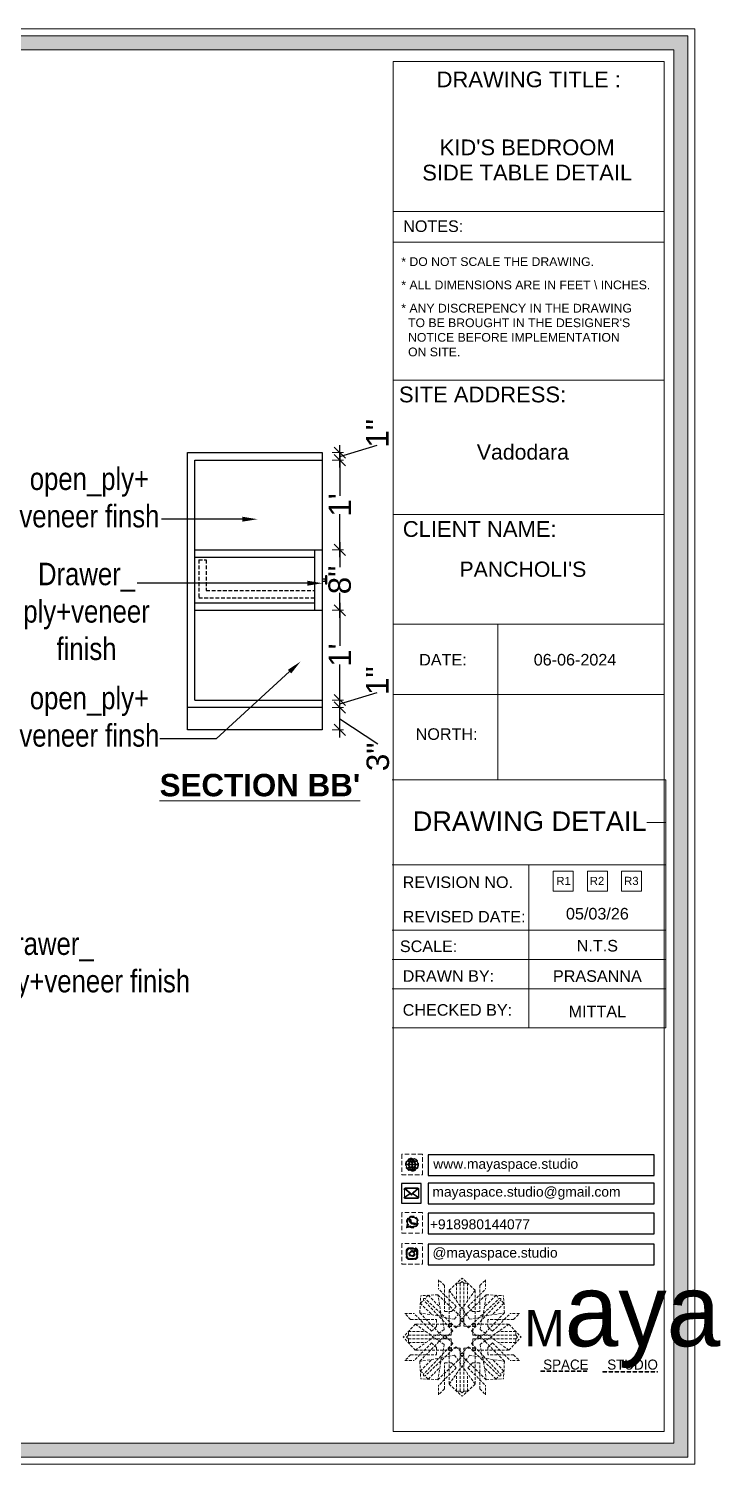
# Model space of a CAD drawing. Header units: millimetres. Extents: x 56222 to 3066687, y -650199 to -121287.
# Drawn here: x 131985.1 to 132077.6, y -183169.1 to -182977.3 of the extents above; entities that cross this region are included whole.
import ezdxf
from ezdxf import colors
from ezdxf.entities.mleader import LeaderData, LeaderLine
from ezdxf.enums import TextEntityAlignment as Align
from ezdxf.math import Vec2, Vec3

# ---------------------------------------------------------------- set-up
doc = ezdxf.new("R2010")
doc.units = ezdxf.units.MM
doc.header["$MEASUREMENT"] = 0
doc.header["$PDMODE"] = 35
doc.linetypes.add('DASHED2', pattern=[0.375, 0.25, -0.125])
doc.linetypes.add('DASHEDX2', pattern=[1.5, 1, -0.5])
doc.layers.get('Defpoints').update_dxf_attribs({"color": 220})
for name, color, linetype, lineweight in [('DIM.', 250, 'Continuous', 13), ('Dimension', 10, 'DASHEDX2', 20), ('FURNITURE', 32, 'Continuous', 9), ('NAME PLATE', 7, 'Continuous', 25), ('Text', 7, 'Continuous', 15), ('wall', 7, 'Continuous', 30)]:
    doc.layers.add(name, color=color, linetype=linetype, lineweight=lineweight)
doc.styles.add('Arial', font='arial.ttf')
doc.styles.get("Standard").update_dxf_attribs({"font": 'arial.ttf', "height": 6})
doc.styles.add('style4', font='ARIALN.TTF')
doc.dimstyles.new('Archana', dxfattribs={"dimtxt": 3, "dimasz": 1.5, "dimexe": 0.5, "dimexo": 0.5, "dimgap": 0, "dimtad": 0, "dimzin": 0, "dimdsep": 46, "dimlunit": 4, "dimtxsty": 'Arial', "dimblk": 'OBLIQUE', "dimcen": 0, "dimdle": 1, "dimclrd": 1, "dimclre": 1, "dimclrt": 5, "dimadec": 0, "dimazin": 0, "dimtfac": 1, "dimtofl": 0, "dimtmove": 1, "dimatfit": 3, "dimfxl": 1, "dimfxlon": 1, "dimtolj": 1, "dimtzin": 0, "dimlwd": 25, "dimlwe": -1, "dimarcsym": 0})

# ---------------------------------------------------------------- blocks, each defined once
blk = doc.blocks.new('FSFSF')
at = {"color": 42, "lineweight": 5, "true_color": 0xe0ac11}
for p, q in [((28600.03, 143.51), (28600.03, 140.16)), ((28602.15, 141.41), (28600.03, 143.51)), ((28602.15, 141.41), (28602.15, 131.95)), ((28603.86, 139.69), (28608.58, 144.08)), ((28607.9, 142.22), (28606.58, 142.22)), ((28606.58, 142.22), (28606.58, 135.84)), ((28607.9, 142.22), (28608.58, 142.85)), ((28607.9, 142.22), (28607.9, 126.58)), ((28613.31, 139.69), (28608.58, 144.08)), ((28609.27, 142.22), (28608.59, 142.85)), ((28609.27, 142.22), (28609.27, 126.58)), ((28609.27, 142.22), (28610.59, 142.22)), ((28610.59, 142.22), (28610.59, 135.84)), ((28615.02, 141.41), (28617.14, 143.51)), ((28615.02, 141.41), (28615.02, 131.95)), ((28617.14, 143.51), (28617.14, 140.16)), ((28593.19, 131.45), (28593.54, 137.71)), ((28593.39, 135), (28594.56, 136.12)), ((28599.8, 138.06), (28593.54, 137.71)), ((28595.12, 136.69), (28594.53, 136.69)), ((28594.56, 136.12), (28594.56, 136.71)), ((28605.17, 124.98), (28594.56, 136.12)), ((28596.24, 137.86), (28595.12, 136.69)), ((28606.27, 126.08), (28595.12, 136.69)), ((28596.24, 137.86), (28600.47, 133.65)), ((28601.03, 130), (28599.8, 138.06)), ((28599.8, 138.05), (28608.58, 129.56)), ((28606.47, 133.76), (28600.03, 140.16)), ((28603.86, 126.58), (28603.86, 139.69)), ((28603.86, 139.69), (28608.58, 133.02)), ((28613.31, 139.69), (28608.59, 133.02)), ((28617.37, 138.05), (28608.59, 129.56)), ((28610.7, 133.76), (28617.14, 140.16)), ((28610.9, 126.08), (28622.05, 136.69)), ((28612.02, 124.98), (28622.62, 136.12)), ((28613.31, 126.58), (28613.31, 139.69)), ((28616.14, 130), (28617.37, 138.06)), ((28620.93, 137.86), (28616.7, 133.65)), ((28617.37, 138.06), (28623.63, 137.71)), ((28620.93, 137.86), (28622.05, 136.69)), ((28622.05, 136.69), (28622.64, 136.69)), ((28622.62, 136.12), (28622.62, 136.71)), ((28623.8, 135), (28622.62, 136.12)), ((28624, 131.45), (28623.65, 137.71)), ((28587.73, 131.22), (28591.08, 131.22)), ((28589.84, 129.1), (28587.73, 131.22)), ((28597.49, 124.78), (28591.08, 131.22)), ((28593.19, 131.45), (28601.69, 122.67)), ((28601.25, 130.22), (28593.19, 131.45)), ((28593.39, 135), (28597.6, 130.78)), ((28604.75, 131.95), (28602.15, 131.95)), ((28606.47, 133.76), (28604.75, 131.95)), ((28605.86, 129.18), (28608.58, 133.02)), ((28611.31, 129.18), (28608.59, 133.02)), ((28610.7, 133.76), (28612.42, 131.95)), ((28612.42, 131.95), (28615.02, 131.95)), ((28623.99, 131.45), (28615.5, 122.67)), ((28615.94, 130.22), (28624, 131.45)), ((28623.8, 135), (28619.59, 130.78)), ((28619.7, 124.78), (28626.1, 131.22)), ((28629.45, 131.22), (28626.1, 131.22)), ((28627.34, 129.1), (28629.45, 131.22)), ((28591.56, 127.39), (28587.17, 122.66)), ((28589.84, 129.1), (28599.29, 129.1)), ((28604.66, 127.39), (28591.56, 127.39)), ((28591.56, 127.39), (28598.23, 122.67)), ((28597.49, 124.78), (28599.29, 126.5)), ((28602.07, 125.39), (28598.23, 122.67)), ((28599.29, 126.5), (28599.29, 129.1)), ((28605.86, 129.18), (28601.03, 130)), ((28602.07, 125.39), (28601.25, 130.22)), ((28603.68, 126.54), (28603.68, 127.39)), ((28604.66, 126.54), (28603.68, 126.54)), ((28604.71, 127.57), (28603.86, 127.57)), ((28607.9, 126.58), (28603.86, 126.58)), ((28604.66, 123.35), (28604.66, 127.39)), ((28604.7, 126.58), (28604.71, 127.57)), ((28606.27, 126.08), (28608.58, 128.27)), ((28607.9, 128.92), (28608.58, 129.56)), ((28607.9, 128.92), (28608.58, 128.27)), ((28609.27, 128.92), (28608.59, 129.56)), ((28609.27, 128.92), (28608.59, 128.27)), ((28610.9, 126.08), (28608.59, 128.27)), ((28609.27, 126.58), (28613.31, 126.58)), ((28611.31, 129.18), (28616.14, 130)), ((28612.46, 126.58), (28612.46, 127.57)), ((28612.46, 127.57), (28613.31, 127.57)), ((28612.52, 123.35), (28612.52, 127.39)), ((28612.52, 127.39), (28625.63, 127.39)), ((28612.52, 126.54), (28613.51, 126.54)), ((28613.51, 126.54), (28613.51, 127.39)), ((28615.12, 125.39), (28615.94, 130.22)), ((28615.12, 125.39), (28618.96, 122.67)), ((28627.34, 129.1), (28617.89, 129.1)), ((28617.89, 126.5), (28617.89, 129.1)), ((28619.7, 124.78), (28617.89, 126.5)), ((28625.63, 127.39), (28618.96, 122.67)), ((28625.63, 127.39), (28630.02, 122.66)), ((28591.56, 117.94), (28587.17, 122.66)), ((28589.03, 123.35), (28588.4, 122.67)), ((28589.03, 121.98), (28588.4, 122.65)), ((28589.03, 123.35), (28589.03, 124.67)), ((28589.03, 124.67), (28595.4, 124.67)), ((28589.03, 123.35), (28604.66, 123.35)), ((28589.03, 121.98), (28604.66, 121.98)), ((28589.03, 121.98), (28589.03, 120.66)), ((28589.03, 120.66), (28595.4, 120.66)), ((28597.49, 120.54), (28591.08, 114.11)), ((28591.56, 117.94), (28598.23, 122.65)), ((28593.19, 113.88), (28601.69, 122.65)), ((28605.17, 120.35), (28594.56, 109.2)), ((28597.49, 120.54), (28599.29, 118.83)), ((28602.07, 119.94), (28598.23, 122.65)), ((28602.33, 123.35), (28601.69, 122.67)), ((28602.33, 121.98), (28601.69, 122.65)), ((28602.33, 123.35), (28602.97, 122.67)), ((28602.33, 121.98), (28602.97, 122.65)), ((28605.17, 124.98), (28602.97, 122.67)), ((28605.17, 120.35), (28602.97, 122.65)), ((28604.66, 121.98), (28604.66, 117.94)), ((28612.02, 124.98), (28614.21, 122.67)), ((28612.02, 120.35), (28614.21, 122.65)), ((28612.02, 120.35), (28622.62, 109.2)), ((28628.16, 123.35), (28612.52, 123.35)), ((28612.52, 121.98), (28612.52, 117.94)), ((28628.16, 121.98), (28612.52, 121.98)), ((28614.85, 123.35), (28614.21, 122.67)), ((28614.85, 121.98), (28614.21, 122.65)), ((28614.85, 123.35), (28615.5, 122.67)), ((28614.85, 121.98), (28615.5, 122.65)), ((28615.12, 119.94), (28618.96, 122.65)), ((28623.99, 113.88), (28615.5, 122.65)), ((28619.7, 120.54), (28617.89, 118.83)), ((28625.63, 117.94), (28618.96, 122.65)), ((28619.7, 120.54), (28626.1, 114.11)), ((28628.16, 124.67), (28621.78, 124.67)), ((28628.16, 120.66), (28621.78, 120.66)), ((28625.63, 117.94), (28630.02, 122.66)), ((28628.16, 123.35), (28628.16, 124.67)), ((28628.16, 123.35), (28628.78, 122.67)), ((28628.16, 121.98), (28628.78, 122.65)), ((28628.16, 121.98), (28628.16, 120.66)), ((28589.84, 116.23), (28587.73, 114.11)), ((28589.84, 116.23), (28599.29, 116.23)), ((28604.66, 117.94), (28591.56, 117.94)), ((28601.25, 115.1), (28593.19, 113.87)), ((28606.27, 119.15), (28595.12, 108.54)), ((28599.29, 118.83), (28599.29, 116.23)), ((28599.8, 107.17), (28608.58, 115.67)), ((28601.03, 115.23), (28599.8, 107.17)), ((28605.86, 116.05), (28601.03, 115.23)), ((28602.07, 119.94), (28601.25, 115.1)), ((28604.66, 118.78), (28603.68, 118.78)), ((28603.68, 118.78), (28603.68, 117.94)), ((28607.9, 118.65), (28603.86, 118.65)), ((28603.86, 118.65), (28603.86, 105.54)), ((28604.71, 117.66), (28603.86, 117.66)), ((28604.7, 118.65), (28604.71, 117.66)), ((28605.86, 116.05), (28608.58, 112.21)), ((28606.27, 119.15), (28608.58, 116.96)), ((28607.9, 103.01), (28607.9, 118.65)), ((28607.9, 116.31), (28608.58, 116.96)), ((28607.9, 116.31), (28608.58, 115.67)), ((28610.9, 119.15), (28608.59, 116.96)), ((28609.27, 116.31), (28608.59, 116.96)), ((28609.27, 116.31), (28608.59, 115.67)), ((28611.31, 116.05), (28608.59, 112.21)), ((28617.37, 107.17), (28608.59, 115.67)), ((28609.27, 118.65), (28613.31, 118.65)), ((28609.27, 103.01), (28609.27, 118.65)), ((28610.9, 119.15), (28622.05, 108.54)), ((28611.31, 116.05), (28616.14, 115.23)), ((28612.46, 118.65), (28612.46, 117.66)), ((28612.46, 117.66), (28613.31, 117.66)), ((28612.52, 118.78), (28613.51, 118.78)), ((28612.52, 117.94), (28625.63, 117.94)), ((28613.31, 118.65), (28613.31, 105.54)), ((28613.51, 118.78), (28613.51, 117.94)), ((28615.12, 119.94), (28615.94, 115.1)), ((28615.94, 115.1), (28624, 113.87)), ((28616.14, 115.23), (28617.37, 107.17)), ((28617.89, 118.83), (28617.89, 116.23)), ((28627.34, 116.23), (28617.89, 116.23)), ((28627.34, 116.23), (28629.45, 114.11)), ((28587.73, 114.11), (28591.08, 114.11)), ((28593.19, 113.87), (28593.54, 107.62)), ((28593.39, 110.32), (28597.6, 114.55)), ((28593.39, 110.32), (28594.56, 109.2)), ((28596.24, 107.37), (28600.47, 111.58)), ((28606.47, 111.47), (28600.03, 105.07)), ((28602.15, 103.82), (28602.15, 113.27)), ((28604.75, 113.27), (28602.15, 113.27)), ((28603.86, 105.54), (28608.58, 112.21)), ((28606.47, 111.47), (28604.75, 113.27)), ((28613.31, 105.54), (28608.59, 112.21)), ((28610.7, 111.47), (28612.42, 113.27)), ((28610.7, 111.47), (28617.14, 105.07)), ((28612.42, 113.27), (28615.02, 113.27)), ((28615.02, 103.82), (28615.02, 113.27)), ((28620.93, 107.37), (28616.7, 111.58)), ((28623.8, 110.32), (28619.59, 114.55)), ((28623.8, 110.32), (28622.62, 109.2)), ((28624, 113.87), (28623.65, 107.62)), ((28629.45, 114.11), (28626.1, 114.11)), ((28599.8, 107.17), (28593.54, 107.52)), ((28595.12, 108.54), (28594.53, 108.54)), ((28594.56, 109.2), (28594.56, 108.61)), ((28596.24, 107.37), (28595.12, 108.54)), ((28600.03, 101.71), (28600.03, 105.07)), ((28603.86, 105.54), (28608.58, 101.15)), ((28606.58, 103.01), (28606.58, 109.38)), ((28613.31, 105.54), (28608.58, 101.15)), ((28610.59, 103.01), (28610.59, 109.38)), ((28617.14, 101.71), (28617.14, 105.07)), ((28617.37, 107.17), (28623.63, 107.52)), ((28620.93, 107.37), (28622.05, 108.54)), ((28622.05, 108.54), (28622.64, 108.54)), ((28622.62, 109.2), (28622.62, 108.61)), ((28602.15, 103.82), (28600.03, 101.71)), ((28607.9, 103.01), (28606.58, 103.01)), ((28607.9, 103.01), (28608.58, 102.38)), ((28609.27, 103.01), (28608.59, 102.38)), ((28609.27, 103.01), (28610.59, 103.01)), ((28615.02, 103.82), (28617.14, 101.71))]:
    blk.add_line(p, q, dxfattribs=at)
blk = doc.blocks.new('hgwg')
at = {"layer": 'Dimension', "true_color": 0xd39e00}
h = blk.add_hatch(color=42, dxfattribs=at)
h.dxf.hatch_style = 1
h.paths.add_polyline_path([(27505.71, 45.05), (27494.27, 45.05), (27494.27, 44.9), (27505.71, 44.9)])
h = blk.add_hatch(color=42, dxfattribs=at)
h.dxf.hatch_style = 1
h.paths.add_polyline_path([(27523.3, 44.9), (27509.68, 44.9), (27509.68, 44.75), (27523.3, 44.75)])
at = {"layer": 'Dimension', "color": 42, "true_color": 0xd39e00}
for p, q in [((27494.27, 45.05), (27505.71, 45.05)), ((27494.27, 44.9), (27494.27, 45.05)), ((27494.27, 44.9), (27505.71, 44.9)), ((27505.71, 45.05), (27505.71, 44.9)), ((27509.68, 44.9), (27523.3, 44.9)), ((27509.68, 44.9), (27509.68, 44.75)), ((27509.68, 44.75), (27523.3, 44.75)), ((27523.3, 44.75), (27523.3, 44.9))]:
    blk.add_line(p, q, dxfattribs=at)
at = {"layer": 'Dimension', "color": 42, "true_color": 0xd39e00, "attachment_point": 1}
for s, width, insert, char_height in [('{\\fCinzel|b0|i0|c0|p2;\\H1.5x;M\\fAmsterdam One|b0|i0|c0|p2;\\H2x;aya}', 85.3277, (27490.17, 69.17), 6), ('{\\fCinzel|b0|i0|c0|p0;SPACE     STUDIO}', 66.129, (27494.83, 47.86), 2.5)]:
    blk.add_mtext_dynamic_manual_height_columns(s, width=width, gutter_width=30, heights=[0], dxfattribs=dict(at, insert=insert, char_height=char_height))
blk = doc.blocks.new('QEGW4TG')
at = {"layer": 'Dimension', "true_color": 0x000000}
h = blk.add_hatch(color=18, dxfattribs=at)
h.dxf.hatch_style = 1
h.paths.add_polyline_path([(2.69, 1.93, 0.170513), (2.95, 1.97, 0.190337), (3.11, 2.18, 0.316231), (3.07, 2.28), (2.79, 2.37, 0.273721), (2.69, 2.34, 0.040749), (2.63, 2.27, -0.441282), (2.53, 2.25, -0.11828), (2.06, 2.64, -0.441282), (2.07, 2.74, 0.040749), (2.13, 2.81, 0.290083), (2.14, 2.92), (2.01, 3.18, 0.316231), (1.91, 3.2, 0.190337), (1.73, 3, 0.170513), (1.72, 2.74, 0.252784)], flags=0)
h.paths.add_polyline_path([(1.19, 1.98), (1.03, 1.3, 0.550912), (1.11, 1.23), (1.75, 1.39, 6.344125)])
h.paths.add_polyline_path([(1.81, 1.7), (1.4, 1.6), (1.5, 2.03, -9.071339)], flags=16)
h.paths.add_polyline_path([(3.11, 2.16, -0.17811), (2.95, 1.97, -0.170513), (2.69, 1.93, -0.252784), (1.72, 2.74, -0.170513), (1.73, 3, -0.17811), (1.89, 3.19, -0.370089), (2.01, 3.18), (2.14, 2.92, -0.307185), (2.13, 2.8, -0.041087), (2.06, 2.73, 0.321676), (2.05, 2.65, 0.126524), (2.55, 2.24, 0.312216), (2.62, 2.26, -0.041087), (2.68, 2.34, -0.290673), (2.79, 2.37), (3.07, 2.28, -0.370089)], flags=0)
h = blk.add_hatch(color=18, dxfattribs=at)
h.dxf.hatch_style = 1
h.paths.add_polyline_path([(2.79, 2.37, 0.273721), (2.69, 2.34, 0.040749), (2.63, 2.27, -0.441282), (2.53, 2.25, -0.11828), (2.06, 2.64, -0.441282), (2.07, 2.74, 0.040749), (2.13, 2.81, 0.290083), (2.14, 2.92), (2.01, 3.18, 0.316231), (1.91, 3.2, 0.190337), (1.73, 3, 0.170513), (1.72, 2.74, 0.252784), (2.69, 1.93, 0.170513), (2.95, 1.97, 0.190337), (3.11, 2.18, 0.316231), (3.07, 2.28)])
for p, q in [((1.19, 1.98), (1.03, 1.3)), ((1.1, 1.23), (1.75, 1.39)), ((1.5, 2.03), (1.4, 1.6)), ((1.4, 1.6), (1.81, 1.7)), ((2.01, 3.18), (2.14, 2.92)), ((3.07, 2.28), (2.8, 2.36))]:
    blk.add_line(p, q)
blk.add_lwpolyline([(0, 0), (4.68, 0), (4.68, 4.68), (0, 4.68)], close=True)
for centre, radius, start, end in [((2.39, 2.56), 1.34, 241.4727, 205.6422), ((2.39, 2.56), 1.04, 235.9962, 210.8333), ((1.09, 1.29), 0.0598, 164.8483, 282.1458), ((2.09, 2.87), 0.39, 159.7007, 198.4072), ((2.96, 3.23), 1.33, 201.4218, 258.1669), ((2.07, 2.87), 0.364, 118.9685, 159.3648), ((1.94, 3.12), 0.0896, 41.8985, 123.1344), ((2.11, 2.68), 0.066, 135.9932, 224.8892), ((1.67, 3.16), 0.586, 312.4617, 321.8728), ((3.12, 3.42), 1.31, 216.5455, 243.5279), ((2.05, 2.87), 0.104, 320.3924, 28.6971), ((2.57, 2.3), 0.066, 234.2482, 323.1441), ((3.11, 1.94), 0.586, 137.2645, 146.6756), ((2.76, 2.27), 0.104, 70.4402, 138.745), ((2.75, 2.31), 0.39, 260.7301, 299.4366), ((2.76, 2.29), 0.364, 299.7725, 340.1688), ((3.03, 2.2), 0.0896, 336.0029, 57.2388)]:
    blk.add_arc(centre, radius, start, end)
blk = doc.blocks.new('ASGERG')
at = {"layer": 'Dimension', "true_color": 0x000000}
h = blk.add_hatch(color=18, dxfattribs=at)
h.dxf.hatch_style = 1
h.paths.add_polyline_path([(0.99, 1.7, 0.353872), (1.69, 1.03), (2.96, 1.03, 0.353872), (3.66, 1.7), (3.66, 2.99, 0.353872), (2.96, 3.67), (1.69, 3.67, 0.353872), (0.99, 2.99)])
h.paths.add_polyline_path([(1.27, 2.97, -0.353872), (1.72, 3.4), (2.94, 3.4, -0.353872), (3.38, 2.97), (3.38, 1.72, -0.353872), (2.94, 1.3), (1.72, 1.3, -0.353872), (1.27, 1.72)], flags=16)
h.paths.add_polyline_path([(3.02, 2.35, -1), (1.64, 2.35, -1)], flags=0)
h.paths.add_polyline_path([(2.74, 2.35, -1), (1.92, 2.35, -1)], flags=0)
h.paths.add_polyline_path([(2.86, 3.02, -1), (3.19, 3.02, -1)], flags=0)
h.paths.add_polyline_path([(1.64, 2.35, 1), (3.02, 2.35, 1)], flags=0)
h = blk.add_hatch(color=18, dxfattribs=at)
h.dxf.hatch_style = 1
h.paths.add_polyline_path([(1.64, 2.35, 1), (3.02, 2.35, 1)])
h.paths.add_polyline_path([(2.74, 2.35, -1), (1.92, 2.35, -1)], flags=16)
h = blk.add_hatch(color=18, dxfattribs=at)
h.dxf.hatch_style = 1
h.paths.add_polyline_path([(3.19, 3.02, 1), (2.86, 3.02, 1)])
for p, q in [((1.69, 3.67), (2.96, 3.67)), ((2.94, 3.4), (1.72, 3.4)), ((0.99, 2.99), (0.99, 1.7)), ((1.27, 2.97), (1.27, 1.72)), ((1.69, 1.03), (2.96, 1.03)), ((2.94, 1.3), (1.72, 1.3)), ((3.38, 2.97), (3.38, 1.72)), ((3.66, 2.99), (3.66, 1.7))]:
    blk.add_line(p, q)
blk.add_lwpolyline([(0, 0), (4.68, 0), (4.68, 4.68), (0, 4.68)], close=True)
for centre, radius in [((2.33, 2.35), 0.694), ((2.33, 2.35), 0.414), ((3.02, 3.02), 0.168)]:
    blk.add_circle(centre, radius)
for centre, radius, start, end in [((1.76, 2.89), 0.778, 94.8631, 172.8127), ((1.76, 2.91), 0.491, 94.8631, 172.8127), ((2.9, 2.91), 0.491, 7.1873, 85.1369), ((2.89, 2.89), 0.778, 7.1873, 85.1369), ((1.76, 1.8), 0.778, 187.1873, 265.1369), ((1.76, 1.78), 0.491, 187.1873, 265.1369), ((2.9, 1.78), 0.491, 274.8631, 352.8127), ((2.89, 1.8), 0.778, 274.8631, 352.8127)]:
    blk.add_arc(centre, radius, start, end)
blk = doc.blocks.new('DTGWEGEARG')
at = {"layer": 'Dimension', "true_color": 0x000000}
h = blk.add_hatch(color=18, dxfattribs=at)
h.dxf.hatch_style = 1
h.paths.add_polyline_path([(3.83, 2.34, 1), (0.85, 2.34, 1)])
h.paths.add_polyline_path([(2.51, 1.01, 0.105795), (2.96, 1.58, -0.055205), (3.3, 1.41, -0.169822)], flags=16)
h.paths.add_polyline_path([(2.41, 1.12), (2.41, 1.69, -0.058279), (2.81, 1.63, -0.103353)], flags=16)
h.paths.add_polyline_path([(2.26, 1.13, -0.101741), (1.87, 1.63, -0.057171), (2.26, 1.69)], flags=16)
h.paths.add_polyline_path([(2.17, 1.01, -0.169822), (1.38, 1.41, -0.055205), (1.72, 1.58, 0.105795)], flags=16)
h.paths.add_polyline_path([(3.02, 1.72, 0.081336), (3.13, 2.27), (3.68, 2.27, -0.152069), (3.4, 1.52, 0.05687)], flags=16)
h.paths.add_polyline_path([(2.87, 1.77, 0.061945), (2.41, 1.84), (2.41, 2.27), (2.98, 2.27, -0.081344)], flags=16)
h.paths.add_polyline_path([(2.26, 1.84, 0.060923), (1.8, 1.77, -0.081344), (1.7, 2.27), (2.26, 2.27)], flags=16)
h.paths.add_polyline_path([(1.66, 1.72, 0.05687), (1.28, 1.52, -0.152069), (1, 2.27), (1.55, 2.27, 0.081336)], flags=16)
h.paths.add_polyline_path([(2.41, 2.42), (2.41, 2.83, 0.061945), (2.87, 2.91, -0.080009), (2.98, 2.42)], flags=16)
h.paths.add_polyline_path([(3.13, 2.42, 0.080116), (3.02, 2.96, 0.05687), (3.4, 3.16, 0.028258), (3.3, 3.27, -0.055205), (2.96, 3.1, 0.105795), (2.51, 3.67, -0.36029), (3.68, 2.42)], flags=16)
h.paths.add_polyline_path([(2.26, 2.42), (1.7, 2.42, -0.080009), (1.8, 2.91, 0.060923), (2.26, 2.84)], flags=16)
h.paths.add_polyline_path([(1.55, 2.42), (1, 2.42, -0.150466), (1.28, 3.16, 0.05687), (1.66, 2.96, 0.080116)], flags=16)
h.paths.add_polyline_path([(2.41, 2.98), (2.41, 3.56, -0.103353), (2.81, 3.05, -0.058279)], flags=16)
h.paths.add_polyline_path([(2.26, 2.99, -0.057171), (1.87, 3.05, -0.101741), (2.26, 3.55)], flags=16)
h.paths.add_polyline_path([(1.72, 3.1, -0.055205), (1.38, 3.27, -0.169822), (2.17, 3.67, 0.105795)], flags=16)
blk.add_lwpolyline([(0, 0), (4.68, 0), (4.68, 4.68), (0, 4.68)], close=True)
at = {"layer": 'Dimension', "color": 18, "true_color": 0x000000}
for p, q in [((2.26, 3.55), (2.26, 2.99)), ((2.41, 3.56), (2.41, 2.98)), ((1, 2.42), (1.55, 2.42)), ((1, 2.27), (1.55, 2.27)), ((1.7, 2.42), (2.26, 2.42)), ((1.7, 2.27), (2.26, 2.27)), ((2.26, 2.84), (2.26, 2.42)), ((2.26, 2.27), (2.26, 1.84)), ((2.26, 1.69), (2.26, 1.13)), ((2.41, 2.83), (2.41, 2.42)), ((2.41, 2.42), (2.98, 2.42)), ((2.41, 2.27), (2.98, 2.27)), ((2.41, 2.27), (2.41, 1.84)), ((2.41, 1.69), (2.41, 1.12)), ((3.13, 2.42), (3.68, 2.42)), ((3.13, 2.27), (3.68, 2.27))]:
    blk.add_line(p, q, dxfattribs=at)
blk.add_circle((2.34, 2.34), 1.49, dxfattribs=at)
for centre, radius, start, end in [((2.34, 2.34), 1.34, 97.3549, 135.9073), ((2.34, 4.74), 1.75, 236.7417, 249.3811), ((3.28, 2.34), 1.73, 129.9301, 154.0867), ((3.28, 2.34), 1.58, 130.1073, 153.3446), ((1.4, 2.34), 1.58, 26.6554, 50.2584), ((2.34, 2.34), 1.34, 3.3907, 82.6451), ((1.4, 2.34), 1.73, 25.9133, 50.0699), ((2.34, 4.74), 1.75, 290.6189, 303.2583), ((2.34, 2.34), 1.34, 142.3819, 176.6093), ((2.34, 2.34), 1.34, 183.0315, 217.6181), ((2.34, 4.74), 1.9, 236.1399, 249.1595), ((2.34, -0.06), 1.9, 110.8405, 123.8601), ((2.34, -0.06), 1.75, 110.6189, 123.2583), ((2.34, 2.34), 1.34, 224.0927, 262.6451), ((3.28, 2.34), 1.73, 159.0567, 177.3789), ((3.28, 2.34), 1.73, 182.3435, 200.9433), ((3.28, 2.34), 1.58, 158.8325, 177.1302), ((3.28, 2.34), 1.58, 182.5658, 201.1675), ((3.28, 2.34), 1.73, 205.9133, 230.0699), ((2.34, 4.74), 1.9, 253.6799, 267.6253), ((2.34, -0.06), 1.9, 92.3747, 106.3201), ((2.34, 4.74), 1.75, 254.3336, 267.422), ((2.34, -0.06), 1.75, 92.578, 105.6664), ((3.28, 2.34), 1.58, 206.6554, 229.8927), ((2.34, 4.74), 1.75, 272.3248, 285.6664), ((2.34, 4.74), 1.9, 272.1415, 286.3201), ((2.34, -0.06), 1.9, 73.6799, 87.8585), ((2.34, -0.06), 1.75, 74.3336, 87.6752), ((1.4, 2.34), 1.58, 309.7416, 333.3446), ((1.4, 2.34), 1.73, 309.9301, 334.0867), ((2.34, 2.34), 1.34, 277.3549, 315.9073), ((1.4, 2.34), 1.58, 2.8698, 21.1675), ((1.4, 2.34), 1.58, 338.8325, 357.4342), ((2.34, -0.06), 1.75, 56.7417, 69.3811), ((2.34, 4.74), 1.9, 290.8405, 303.8601), ((1.4, 2.34), 1.73, 2.6211, 20.9433), ((1.4, 2.34), 1.73, 339.0567, 357.6565), ((2.34, -0.06), 1.9, 56.1399, 69.1595), ((2.34, 2.34), 1.34, 322.3819, 356.9685)]:
    blk.add_arc(centre, radius, start, end, dxfattribs=at)
blk = doc.blocks.new('_Oblique')
at = {"layer": 'wall', "color": 0, "lineweight": -2}
blk.add_line((-0.5, -0.5), (0.5, 0.5), dxfattribs=at)
blk = doc.blocks.new('*D785')
at = {"layer": 'Defpoints', "color": 0, "lineweight": 30, "transparency": 16777216}
for p in [(132024.3, -183068), (132026.67, -183068), (132024.3, -183071)]:
    blk.add_point(p, dxfattribs=at)
at = {"layer": 'FURNITURE', "color": 1, "transparency": 16777216}
for p, q in [((132025.67, -183068), (132027.17, -183068)), ((132025.67, -183071), (132027.17, -183071))]:
    blk.add_line(p, q, dxfattribs=at)
at = {"layer": 'FURNITURE', "color": 1, "lineweight": 25, "transparency": 16777216}
for p, q in [((132026.67, -183072), (132026.67, -183067)), ((132026.67, -183069.5), (132031.77, -183072.87))]:
    blk.add_line(p, q, dxfattribs=at)
at = {"layer": 'FURNITURE', "color": 1, "lineweight": 25, "transparency": 16777216, "xscale": 1.5, "yscale": 1.5, "zscale": 1.5}
for p, rotation in [((132026.67, -183068), 90), ((132026.67, -183071), 270)]:
    blk.add_blockref('_Oblique', p, dxfattribs=dict(at, rotation=rotation))
at = {"layer": 'FURNITURE', "color": 5, "lineweight": 30, "transparency": 16777216, "insert": (132031.77, -183074.6), "char_height": 3, "attachment_point": 5, "rotation": 90, "style": 'Arial'}
blk.add_mtext('\\A1;3"', dxfattribs=at)
blk = doc.blocks.new('*D786')
at = {"layer": 'Defpoints', "color": 0, "lineweight": 30, "transparency": 16777216}
for p in [(132024.3, -183067), (132024.3, -183068), (132026.67, -183067)]:
    blk.add_point(p, dxfattribs=at)
at = {"layer": 'FURNITURE', "color": 1, "lineweight": 25, "transparency": 16777216}
for p, q in [((132026.67, -183069), (132026.67, -183066)), ((132026.67, -183067.5), (132031.69, -183066))]:
    blk.add_line(p, q, dxfattribs=at)
at = {"layer": 'FURNITURE', "color": 1, "transparency": 16777216}
for p, q in [((132025.67, -183067), (132027.17, -183067)), ((132025.67, -183068), (132027.17, -183068))]:
    blk.add_line(p, q, dxfattribs=at)
at = {"layer": 'FURNITURE', "color": 1, "lineweight": 25, "transparency": 16777216, "xscale": 1.5, "yscale": 1.5, "zscale": 1.5}
for p, rotation in [((132026.67, -183067), 90), ((132026.67, -183068), 270)]:
    blk.add_blockref('_Oblique', p, dxfattribs=dict(at, rotation=rotation))
at = {"layer": 'FURNITURE', "color": 5, "lineweight": 30, "transparency": 16777216, "insert": (132031.69, -183064.42), "char_height": 3, "attachment_point": 5, "rotation": 90, "style": 'Arial'}
blk.add_mtext('\\A1;1"', dxfattribs=at)
blk = doc.blocks.new('*D787')
at = {"layer": 'Defpoints', "color": 0, "lineweight": 30, "transparency": 16777216}
for p in [(132023.8, -183055.01), (132026.67, -183055.01), (132024.3, -183067)]:
    blk.add_point(p, dxfattribs=at)
at = {"layer": 'FURNITURE', "color": 1, "transparency": 16777216}
for p, q in [((132025.67, -183055.01), (132027.17, -183055.01)), ((132025.67, -183067), (132027.17, -183067))]:
    blk.add_line(p, q, dxfattribs=at)
at = {"layer": 'FURNITURE', "color": 1, "lineweight": 25, "transparency": 16777216}
for p, q in [((132026.67, -183054.01), (132026.67, -183059.77)), ((132026.67, -183068), (132026.67, -183062.24))]:
    blk.add_line(p, q, dxfattribs=at)
at = {"layer": 'FURNITURE', "color": 1, "lineweight": 25, "transparency": 16777216, "xscale": 1.5, "yscale": 1.5, "zscale": 1.5}
for p, rotation in [((132026.67, -183055.01), 90), ((132026.67, -183067), 270)]:
    blk.add_blockref('_Oblique', p, dxfattribs=dict(at, rotation=rotation))
at = {"layer": 'FURNITURE', "color": 5, "lineweight": 30, "transparency": 16777216, "insert": (132026.67, -183061), "char_height": 3, "attachment_point": 5, "rotation": 90, "style": 'Arial'}
blk.add_mtext("\\A1;1'", dxfattribs=at)
blk = doc.blocks.new('*D788')
at = {"layer": 'Defpoints', "color": 0, "lineweight": 30, "transparency": 16777216}
for p in [(132024.3, -183046.92), (132026.67, -183046.92), (132024.3, -183055.01)]:
    blk.add_point(p, dxfattribs=at)
at = {"layer": 'FURNITURE', "color": 1, "transparency": 16777216}
for p, q in [((132025.67, -183046.92), (132027.17, -183046.92)), ((132025.67, -183055.01), (132027.17, -183055.01))]:
    blk.add_line(p, q, dxfattribs=at)
at = {"layer": 'FURNITURE', "color": 1, "lineweight": 25, "transparency": 16777216}
for p, q in [((132026.67, -183045.92), (132026.67, -183049.24)), ((132026.67, -183056.01), (132026.67, -183052.69))]:
    blk.add_line(p, q, dxfattribs=at)
at = {"layer": 'FURNITURE', "color": 1, "lineweight": 25, "transparency": 16777216, "xscale": 1.5, "yscale": 1.5, "zscale": 1.5}
for p, rotation in [((132026.67, -183046.92), 90), ((132026.67, -183055.01), 270)]:
    blk.add_blockref('_Oblique', p, dxfattribs=dict(at, rotation=rotation))
at = {"layer": 'FURNITURE', "color": 5, "lineweight": 30, "transparency": 16777216, "insert": (132026.67, -183050.96), "char_height": 3, "attachment_point": 5, "rotation": 90, "style": 'Arial'}
blk.add_mtext('\\A1;8"', dxfattribs=at)
blk = doc.blocks.new('*D789')
at = {"layer": 'Defpoints', "color": 0, "lineweight": 30, "transparency": 16777216}
for p in [(132024.3, -183034.94), (132026.67, -183034.94), (132024.3, -183046.92)]:
    blk.add_point(p, dxfattribs=at)
at = {"layer": 'FURNITURE', "color": 1, "lineweight": 25, "transparency": 16777216}
for p, q in [((132026.67, -183033.94), (132026.67, -183039.69)), ((132026.67, -183047.92), (132026.67, -183042.17))]:
    blk.add_line(p, q, dxfattribs=at)
at = {"layer": 'FURNITURE', "color": 1, "transparency": 16777216}
for p, q in [((132025.67, -183034.94), (132027.17, -183034.94)), ((132025.67, -183046.92), (132027.17, -183046.92))]:
    blk.add_line(p, q, dxfattribs=at)
at = {"layer": 'FURNITURE', "color": 1, "lineweight": 25, "transparency": 16777216, "xscale": 1.5, "yscale": 1.5, "zscale": 1.5}
for p, rotation in [((132026.67, -183034.94), 90), ((132026.67, -183046.92), 270)]:
    blk.add_blockref('_Oblique', p, dxfattribs=dict(at, rotation=rotation))
at = {"layer": 'FURNITURE', "color": 5, "lineweight": 30, "transparency": 16777216, "insert": (132026.67, -183040.93), "char_height": 3, "attachment_point": 5, "rotation": 90, "style": 'Arial'}
blk.add_mtext("\\A1;1'", dxfattribs=at)
blk = doc.blocks.new('*D790')
at = {"layer": 'Defpoints', "color": 0, "lineweight": 30, "transparency": 16777216}
for p in [(132024.3, -183033.94), (132026.67, -183033.94), (132024.3, -183034.94)]:
    blk.add_point(p, dxfattribs=at)
at = {"layer": 'FURNITURE', "color": 1, "transparency": 16777216}
for p, q in [((132025.67, -183033.94), (132027.17, -183033.94)), ((132025.67, -183034.94), (132027.17, -183034.94))]:
    blk.add_line(p, q, dxfattribs=at)
at = {"layer": 'FURNITURE', "color": 1, "lineweight": 25, "transparency": 16777216}
for p, q in [((132026.67, -183034.44), (132031.69, -183032.93)), ((132026.67, -183035.94), (132026.67, -183032.94))]:
    blk.add_line(p, q, dxfattribs=at)
at = {"layer": 'FURNITURE', "color": 1, "lineweight": 25, "transparency": 16777216, "xscale": 1.5, "yscale": 1.5, "zscale": 1.5}
for p, rotation in [((132026.67, -183033.94), 90), ((132026.67, -183034.94), 270)]:
    blk.add_blockref('_Oblique', p, dxfattribs=dict(at, rotation=rotation))
at = {"layer": 'FURNITURE', "color": 5, "lineweight": 30, "transparency": 16777216, "insert": (132031.69, -183031.35), "char_height": 3, "attachment_point": 5, "rotation": 90, "style": 'Arial'}
blk.add_mtext('\\A1;1"', dxfattribs=at)

msp = doc.modelspace()

# ---------------------------------------------------------------- hatches: boundary and pattern name
at = {"layer": 'Dimension', "linetype": 'Continuous', "true_color": 0xd39e00}
h = msp.add_hatch(color=42, dxfattribs=at)
h.paths.add_polyline_path([(131803.334, -182978.225), (131803.334, -183168.202), (132073.236, -183168.202), (132073.236, -182978.225)])
h.paths.add_polyline_path([(131805.228, -183166.308), (132071.342, -183166.308), (132071.342, -182980.119), (131805.228, -182980.119)], flags=16)
at = {"layer": 'Dimension', "true_color": 0x000000}
h = msp.add_hatch(color=18, dxfattribs=at)
h.dxf.hatch_style = 1
h.paths.add_polyline_path([(132037.055, -183133.627, 0.4142136), (132037.256, -183133.425), (132037.256, -183132.42, 0.4142136), (132037.055, -183132.219), (132035.457, -183132.219, 0.4142136), (132035.256, -183132.42), (132035.256, -183133.425, 0.4142136), (132035.457, -183133.627)])
h.paths.add_polyline_path([(132036.404, -183133.021), (132037.144, -183133.514, -0.1989124), (132037.055, -183133.551), (132035.457, -183133.551, -0.1989124), (132035.368, -183133.514), (132036.107, -183133.021), (132036.256, -183133.16)], flags=16)
h.paths.add_polyline_path([(132036.256, -183133.056), (132035.442, -183132.295, -0.0287833), (132035.457, -183132.294), (132037.055, -183132.294, -0.0287833), (132037.069, -183132.295)], flags=16)
h.paths.add_polyline_path([(132036.461, -183132.968), (132037.142, -183132.33, -0.2024819), (132037.18, -183132.42), (132037.18, -183133.425, -0.043076), (132037.179, -183133.447)], flags=16)
h.paths.add_polyline_path([(132036.051, -183132.968), (132035.333, -183133.447, -0.043076), (132035.331, -183133.425), (132035.331, -183132.42, -0.2024819), (132035.369, -183132.33)], flags=16)

# ---------------------------------------------------------------- linework, layer by layer
at = {"color": 18, "true_color": 0x000000}
for points in [[(132038.488, -183130.559), (132068.73, -183130.559), (132068.73, -183127.795), (132038.488, -183127.795)], [(132038.488, -183134.332), (132068.73, -183134.332), (132068.73, -183131.568), (132038.488, -183131.568)], [(132038.502, -183138.356), (132068.73, -183138.356), (132068.73, -183135.592), (132038.502, -183135.592)], [(132038.488, -183142.476), (132068.73, -183142.476), (132068.73, -183139.712), (132038.488, -183139.712)]]:
    msp.add_lwpolyline(points, close=True, dxfattribs=at)
msp.add_lwpolyline([(132034.94, -183134.27), (132037.569, -183134.27), (132037.569, -183131.641), (132034.94, -183131.641)], close=True)
at = {"layer": 'Dimension', "color": 42, "linetype": 'Continuous', "true_color": 0xd39e00}
for p, q in [((132070.059, -183001.717), (132033.793, -183001.717)), ((132070.059, -183005.803), (132033.793, -183005.803)), ((132070.059, -183024.236), (132033.793, -183024.236)), ((132070.059, -183042.212), (132033.793, -183042.212)), ((132070.059, -183056.86), (132033.793, -183056.86)), ((132047.825, -183056.86), (132047.825, -183077.68)), ((132070.059, -183066.284), (132033.793, -183066.284)), ((132070.279, -183077.68), (132033.68, -183077.68)), ((132070.279, -183077.68), (132070.279, -183110.829)), ((132067.755, -183083.363), (132070.279, -183083.363)), ((132033.68, -183089.045), (132070.279, -183089.045)), ((132051.98, -183110.829), (132051.98, -183089.045)), ((132070.279, -183097.759), (132033.68, -183097.759)), ((132070.279, -183101.683), (132033.68, -183101.683)), ((132070.279, -183105.607), (132033.68, -183105.607)), ((132033.68, -183110.829), (132070.279, -183110.829))]:
    msp.add_line(p, q, dxfattribs=at)
at = {"layer": 'Dimension', "color": 18, "linetype": 'Continuous', "true_color": 0x000000}
for p, q in [((132035.331, -183132.42), (132035.331, -183133.425)), ((132035.333, -183133.447), (132036.051, -183132.968)), ((132035.368, -183133.514), (132036.107, -183133.021)), ((132035.369, -183132.33), (132036.051, -183132.968)), ((132035.442, -183132.295), (132036.256, -183133.056)), ((132035.457, -183132.219), (132037.055, -183132.219)), ((132035.457, -183132.294), (132037.055, -183132.294)), ((132035.457, -183133.551), (132037.055, -183133.551)), ((132035.457, -183133.627), (132037.055, -183133.627)), ((132036.107, -183133.021), (132036.256, -183133.16)), ((132036.256, -183133.056), (132037.069, -183132.295)), ((132036.256, -183133.16), (132036.404, -183133.021)), ((132037.144, -183133.514), (132036.404, -183133.021)), ((132036.461, -183132.968), (132037.142, -183132.33)), ((132037.179, -183133.447), (132036.461, -183132.968)), ((132037.18, -183132.42), (132037.18, -183133.425)), ((132037.256, -183132.42), (132037.256, -183133.425))]:
    msp.add_line(p, q, dxfattribs=at)
at = {"layer": 'Dimension', "color": 42, "linetype": 'Continuous', "true_color": 0xd39e00}
for points in [[(131802.387, -182977.278), (132074.183, -182977.278), (132074.183, -183169.149), (131802.387, -183169.149)], [(131803.334, -182978.225), (132073.236, -182978.225), (132073.236, -183168.202), (131803.334, -183168.202)], [(131805.228, -182980.119), (132071.342, -182980.119), (132071.342, -183166.308), (131805.228, -183166.308)], [(132055.219, -183089.888), (132057.89, -183089.888), (132057.89, -183092.559), (132055.219, -183092.559)], [(132059.794, -183089.888), (132062.465, -183089.888), (132062.465, -183092.559), (132059.794, -183092.559)], [(132064.369, -183089.888), (132067.04, -183089.888), (132067.04, -183092.559), (132064.369, -183092.559)]]:
    msp.add_lwpolyline(points, close=True, dxfattribs=at)
at = {"layer": 'Dimension', "color": 42, "linetype": 'ByBlock', "true_color": 0xd39e00}
msp.add_lwpolyline([(132033.793, -183164.749), (132033.793, -182981.678), (132070.059, -182981.678), (132070.059, -183164.749)], close=True, dxfattribs=at)
at = {"layer": 'Dimension', "color": 18, "true_color": 0x000000}
for centre, radius, start, end in [((132035.457, -183132.42), 0.201, 90, 180), ((132035.457, -183133.425), 0.201, 180, 270), ((132035.457, -183132.42), 0.126, 134.21354, 180), ((132035.457, -183133.425), 0.126, 180, 189.86619), ((132035.457, -183133.425), 0.126, 224.99995, 270), ((132035.457, -183132.42), 0.126, 90, 96.59481), ((132037.055, -183132.42), 0.201, 0, 90), ((132037.055, -183132.42), 0.126, 83.40519, 90), ((132037.055, -183133.425), 0.201, 270, 0), ((132037.055, -183133.425), 0.126, 270, 315.00005), ((132037.055, -183132.42), 0.126, 0, 45.78646), ((132037.055, -183133.425), 0.126, 350.13381, 0)]:
    msp.add_arc(centre, radius, start, end, dxfattribs=at)
at = {"layer": 'FURNITURE', "lineweight": 30}
for p, q in [((132007.298, -183067.004), (132007.298, -183034.939)), ((132007.298, -183034.939), (132024.298, -183034.939)), ((132007.298, -183046.918), (132024.298, -183046.918)), ((132023.298, -183046.918), (132023.298, -183055.005)), ((132007.298, -183047.918), (132023.298, -183047.918)), ((132007.298, -183054.005), (132023.298, -183054.005)), ((132007.298, -183055.005), (132023.298, -183055.005)), ((132023.298, -183055.005), (132024.298, -183055.005)), ((132007.298, -183067.004), (132024.298, -183067.004))]:
    msp.add_line(p, q, dxfattribs=at)
at = {"layer": 'FURNITURE', "linetype": 'DASHED2', "lineweight": 25, "ltscale": 2}
for p, q in [((132007.794, -183048.266), (132007.794, -183053.364)), ((132007.794, -183048.266), (132008.794, -183048.266)), ((132008.794, -183048.266), (132008.794, -183052.364)), ((132008.794, -183052.364), (132023.298, -183052.364)), ((132007.794, -183053.364), (132023.298, -183053.364))]:
    msp.add_line(p, q, dxfattribs=at)
at = {"layer": 'FURNITURE', "lineweight": 30}
for points in [[(132006.298, -183033.939), (132024.298, -183033.939), (132024.298, -183071.004), (132006.298, -183071.004)], [(132024.745, -183050.827), (132024.298, -183050.827), (132024.298, -183051.097), (132024.745, -183051.097)], [(132024.941, -183050.416), (132024.745, -183050.416), (132024.745, -183051.494), (132024.941, -183051.494)]]:
    msp.add_lwpolyline(points, close=True, dxfattribs=at)
msp.add_lwpolyline([(132024.298, -183068.004), (132006.298, -183068.004)], dxfattribs=at)

# ---------------------------------------------------------------- block references
at = {"layer": 'Dimension', "color": 42, "true_color": 0xd39e00}
for name, p, xscale, yscale, zscale in [('DTGWEGEARG', (132034.954, -183130.477), 0.5908748342126999, 0.5908748342126999, 0.5908748342126999), ('QEGW4TG', (132034.969, -183138.273), 0.5908748342126999, 0.5908748342126999, 0.5908748342126999), ('ASGERG', (132034.954, -183142.393), 0.5908748342126999, 0.5908748342126999, 0.5908748342126999), ('FSFSF', (121526.503, -183197.24), 0.3676005201258248, 0.3676005201258248, 0.3676005201258248), ('hgwg', (117304.151, -183180.827), 0.5364546007777018, 0.5364546007777018, 0.5364546007777018)]:
    msp.add_blockref(name, p, dxfattribs=dict(at, xscale=xscale, yscale=yscale, zscale=zscale))

# ---------------------------------------------------------------- texts
at = {"color": 18, "true_color": 0x000000, "char_height": 1.32117, "attachment_point": 1}
for s, width, gutter_width, insert in [('www.mayaspace.studio', 8.87229, 7.421, (132039.17, -183128.335)), ('mayaspace.studio@gmail.com', 5.53515, 4.63, (132039.065, -183132.062)), ('+918980144077', 21.58449, 4.63, (132038.723, -183136.408)), ('@mayaspace.studio', 5.53515, 4.63, (132039.065, -183140.206))]:
    msp.add_mtext_dynamic_manual_height_columns(s, width=width, gutter_width=gutter_width, heights=[0], dxfattribs=dict(at, insert=insert))
at = {"layer": 'DIM.', "color": 1, "insert": (132002.571, -183076.871), "char_height": 3, "attachment_point": 1}
msp.add_mtext_dynamic_manual_height_columns("{\\fArial|b1|i0|c0|p34;\\LSECTION BB'}", width=111.55884, gutter_width=1, heights=[0], dxfattribs=at)
at = {"layer": 'NAME PLATE', "style": 'Arial'}
for s, height, p in [('DRAWING TITLE : ', 2.104, (132052.356, -182985.104)), ("KID'S BEDROOM", 2.104, (132051.736, -182994.189)), ('SIDE TABLE DETAIL', 2.104, (132051.745, -182997.56)), ('NOTES:', 1.5459, (132039.172, -183004.443)), ('SITE ADDRESS:', 2.104, (132045.77, -183027.216)), ('Vadodara', 2.0339, (132051.165, -183034.873)), ('CLIENT NAME:', 2.104, (132045.386, -183045.193)), ("PANCHOLI'S", 2.0339, (132051.165, -183050.534)), ('DATE:', 1.5459, (132040.469, -183062.386)), ('06-06-2024', 1.5459, (132058.136, -183062.386)), ('NORTH:', 1.5459, (132040.962, -183072.325)), ('DRAWING DETAIL', 2.60122, (132052.066, -183084.491)), ('REVISION NO.', 1.54592, (132042.465, -183092.126)), ('REVISED DATE: ', 1.54592, (132043.606, -183096.736)), ('SCALE:', 1.5459, (132038.551, -183100.69)), ('DRAWN BY:', 1.5459, (132041.204, -183104.662)), ('PRASANNA', 1.5459, (132061.13, -183104.668)), ('CHECKED BY:', 1.54592, (132042.406, -183109.197)), ('MITTAL', 1.5459, (132061.13, -183109.403))]:
    msp.add_text(s, height=height, dxfattribs=at).set_placement(p, align=Align.CENTER)
for s, p in [('R1', (132055.629, -183091.727)), ('R2', (132060.104, -183091.727))]:
    msp.add_text(s, height=1.0898, dxfattribs=at).set_placement(p)
at = {"layer": 'NAME PLATE', "char_height": 1.16923, "width": 45.17332, "attachment_point": 1, "style": 'Arial'}
for s, insert in [('* DO NOT SCALE THE DRAWING.', (132034.9, -183007.826)), ('* ALL DIMENSIONS ARE IN FEET \\\\ INCHES.', (132034.9, -183010.936)), ("* ANY DISCREPENCY IN THE DRAWING \\P  TO BE BROUGHT IN THE DESIGNER'S\\P  NOTICE BEFORE IMPLEMENTATION \\P  ON SITE.", (132034.9, -183014.045))]:
    msp.add_mtext(s, dxfattribs=dict(at, insert=insert))
at = {"layer": 'NAME PLATE', "lineweight": 0, "attachment_point": 2, "style": 'Arial'}
for s, insert, char_height, width in [('R3', (132065.672, -183090.633), 1.0898, 2.12702), ('05/03/26', (132061.13, -183094.787), 1.5459, 13.39722), ('N.T.S', (132061.13, -183099.066), 1.5459, 3.01723)]:
    msp.add_mtext(s, dxfattribs=dict(at, insert=insert, char_height=char_height, width=width))

# ---------------------------------------------------------------- dimensions: what is measured, and where the dimension line sits
at = {"layer": 'FURNITURE', "lineweight": 30}
for base, p1, p2, picture, middle in [((132026.669, -183033.939), (132024.298, -183034.939), (132024.298, -183033.939), '*D790', (132031.688, -183032.934)), ((132026.669, -183034.939), (132024.298, -183046.918), (132024.298, -183034.939), '*D789', (132026.669, -183040.929)), ((132026.669, -183046.918), (132024.298, -183055.005), (132024.298, -183046.918), '*D788', (132026.669, -183050.962)), ((132026.669, -183055.005), (132024.298, -183067.004), (132023.798, -183055.005), '*D787', (132026.669, -183061.005)), ((132026.669, -183067.004), (132024.298, -183068.004), (132024.298, -183067.004), '*D786', (132031.688, -183065.999))]:
    dim = msp.add_linear_dim(base=base, p1=p1, p2=p2, angle=90, dimstyle='Archana', dxfattribs=at)
    dim.commit()
    dim.dimension.update_dxf_attribs({"geometry": picture, "text_midpoint": middle})
dim = msp.add_linear_dim(base=(132026.669, -183068.004), p1=(132024.298, -183071.004), p2=(132024.298, -183068.004), angle=90, dimstyle='Archana', dxfattribs=at)
dim.commit()
dim.dimension.update_dxf_attribs({"geometry": '*D785', "text_midpoint": (132031.767, -183072.873), "dimtype": 160})

# ---------------------------------------------------------------- leaders
at = {"layer": 'Text', "color": 1, "lineweight": 0, "ltscale": 20}
ml = msp.add_multileader_mtext('Standard', dxfattribs=at)
ml.set_content('\\A1;open_ply+\\Pveneer finsh', color=1, style='style4')
ml.set_leader_properties()
ml.build(insert=Vec2(0, 0))
ml.multileader.update_dxf_attribs({"dogleg_length": 2.025, "arrow_head_size": 2})
ctx = ml.context
ctx.base_point, ctx.char_height, ctx.arrow_head_size, ctx.landing_gap_size, ctx.plane_origin = Vec3(131983.557, -183037.452), 3, 2, 0.4, Vec3(131918.732, -183035.874)
ctx.text_align_type = 1
notes = []
notes.append((ctx, [(0, (1, 1, 0), (131971.467, -183037.452), (1, 0), 12.09, [(0, [(131965.332, -183040.624)], 0, [])])]))
ctx.mtext.insert, ctx.mtext.alignment = Vec3(131993.179, -183035.927), 2
ml = msp.add_multileader_mtext('Standard', dxfattribs=at)
ml.set_content('', color=1, style='style4')
ml.set_leader_properties()
ml.build(insert=Vec2(0, 0))
ml.multileader.update_dxf_attribs({"dogleg_length": 6.421, "arrow_head_size": 2})
ctx = ml.context
ctx.base_point, ctx.char_height, ctx.arrow_head_size, ctx.landing_gap_size, ctx.plane_origin = Vec3(132001.999, -183042.834), 3, 2, 0.4, Vec3(132037.664, -183042.834)
notes.append((ctx, [(0, (1, 1, 0), (132010.139, -183042.834), (-1, 0), 7.339, [(0, [(132015.652, -183042.834)], 0, [])])]))
ctx.mtext.insert = Vec3(132002.399, -183041.334)
ml = msp.add_multileader_mtext('Standard', dxfattribs=at)
ml.set_content('\\A1;Drawer_\\Pply+veneer \\Pfinish', color=1, style='style4')
ml.set_leader_properties()
ml.build(insert=Vec2(0, 0))
ml.multileader.update_dxf_attribs({"dogleg_length": 2.025, "arrow_head_size": 2})
ctx = ml.context
ctx.base_point, ctx.char_height, ctx.arrow_head_size, ctx.landing_gap_size, ctx.plane_origin = Vec3(131984.024, -183050.18), 3, 2, 0.4, Vec3(131919.2, -183048.602)
ctx.text_align_type = 1
notes.append((ctx, [(0, (1, 1, 0), (131971.935, -183050.18), (1, 0), 12.09, [(0, [(131965.8, -183053.352)], 0, [])])]))
ctx.mtext.insert, ctx.mtext.alignment = Vec3(131992.791, -183048.656), 2
ml = msp.add_multileader_mtext('Standard', dxfattribs=at)
ml.set_content('', color=1, style='style4')
ml.set_leader_properties()
ml.build(insert=Vec2(0, 0))
ml.multileader.update_dxf_attribs({"dogleg_length": 6.421, "arrow_head_size": 2})
ctx = ml.context
ctx.base_point, ctx.char_height, ctx.arrow_head_size, ctx.landing_gap_size, ctx.plane_origin = Vec3(131998.783, -183051.39), 3, 2, 0.4, Vec3(132037.664, -183051.39)
notes.append((ctx, [(0, (1, 1, 0), (132010.139, -183051.39), (-1, 0), 10.555, [(0, [(132024.347, -183051.39)], 0, [])])]))
ctx.mtext.insert = Vec3(131999.183, -183049.89)
ml = msp.add_multileader_mtext('Standard', dxfattribs=at)
ml.set_content('\\A1;open_ply+\\Pveneer finsh', color=1, style='style4')
ml.set_leader_properties()
ml.build(insert=Vec2(0, 0))
ml.multileader.update_dxf_attribs({"dogleg_length": 2.025, "arrow_head_size": 2})
ctx = ml.context
ctx.base_point, ctx.char_height, ctx.arrow_head_size, ctx.landing_gap_size, ctx.plane_origin = Vec3(131983.557, -183066.756), 3, 2, 0.4, Vec3(131918.732, -183065.178)
ctx.text_align_type = 1
notes.append((ctx, [(0, (1, 1, 0), (131971.467, -183066.756), (1, 0), 12.09, [(0, [(131965.332, -183061.488)], 0, [])])]))
ctx.mtext.insert, ctx.mtext.alignment = Vec3(131993.179, -183065.232), 2
ml = msp.add_multileader_mtext('Standard', dxfattribs=at)
ml.set_content('', color=1, style='style4')
ml.set_leader_properties()
ml.build(insert=Vec2(0, 0))
ml.multileader.update_dxf_attribs({"dogleg_length": 6.421, "arrow_head_size": 2})
ctx = ml.context
ctx.base_point, ctx.char_height, ctx.arrow_head_size, ctx.landing_gap_size, ctx.plane_origin = Vec3(132001.794, -183072.182), 3, 2, 0.4, Vec3(132037.664, -183066.421)
notes.append((ctx, [(0, (1, 1, 0), (132010.139, -183072.182), (-1, 0), 7.545, [(0, [(132021.424, -183061.857)], 0, [])])]))
ctx.mtext.insert = Vec3(132002.194, -183070.682)
ml = msp.add_multileader_mtext('Standard', dxfattribs=at)
ml.set_content('\\A1;Drawer_\\Pply+veneer finish', color=1, style='style4')
ml.set_leader_properties()
ml.build(insert=Vec2(0, 0))
ml.multileader.update_dxf_attribs({"dogleg_length": 2.025, "arrow_head_size": 2})
ctx = ml.context
ctx.base_point, ctx.char_height, ctx.arrow_head_size, ctx.landing_gap_size, ctx.plane_origin = Vec3(131980.36, -183100.011), 3, 2, 0.4, Vec3(131915.536, -183098.433)
notes.append((ctx, [(0, (1, 1, 0), (131968.271, -183100.011), (1, 0), 12.09, [(0, [(131962.136, -183103.182)], 0, [])])]))
ctx.mtext.insert = Vec3(131980.76, -183098.07)
for ctx, leaders in notes:
    for number, flags, end, landing, length, lines in leaders:
        leader = LeaderData()
        leader.index, (leader.has_last_leader_line, leader.has_dogleg_vector, leader.attachment_direction) = number, flags
        leader.last_leader_point, leader.dogleg_vector, leader.dogleg_length = Vec3(end), Vec3(landing), length
        for number, points, colour, breaks in lines:
            line = LeaderLine()
            line.index, line.vertices, line.color, line.breaks = number, Vec3.list(points), colors.encode_raw_color(colour), breaks
            leader.lines.append(line)
        ctx.leaders.append(leader)

doc.saveas('drawing.dxf')
